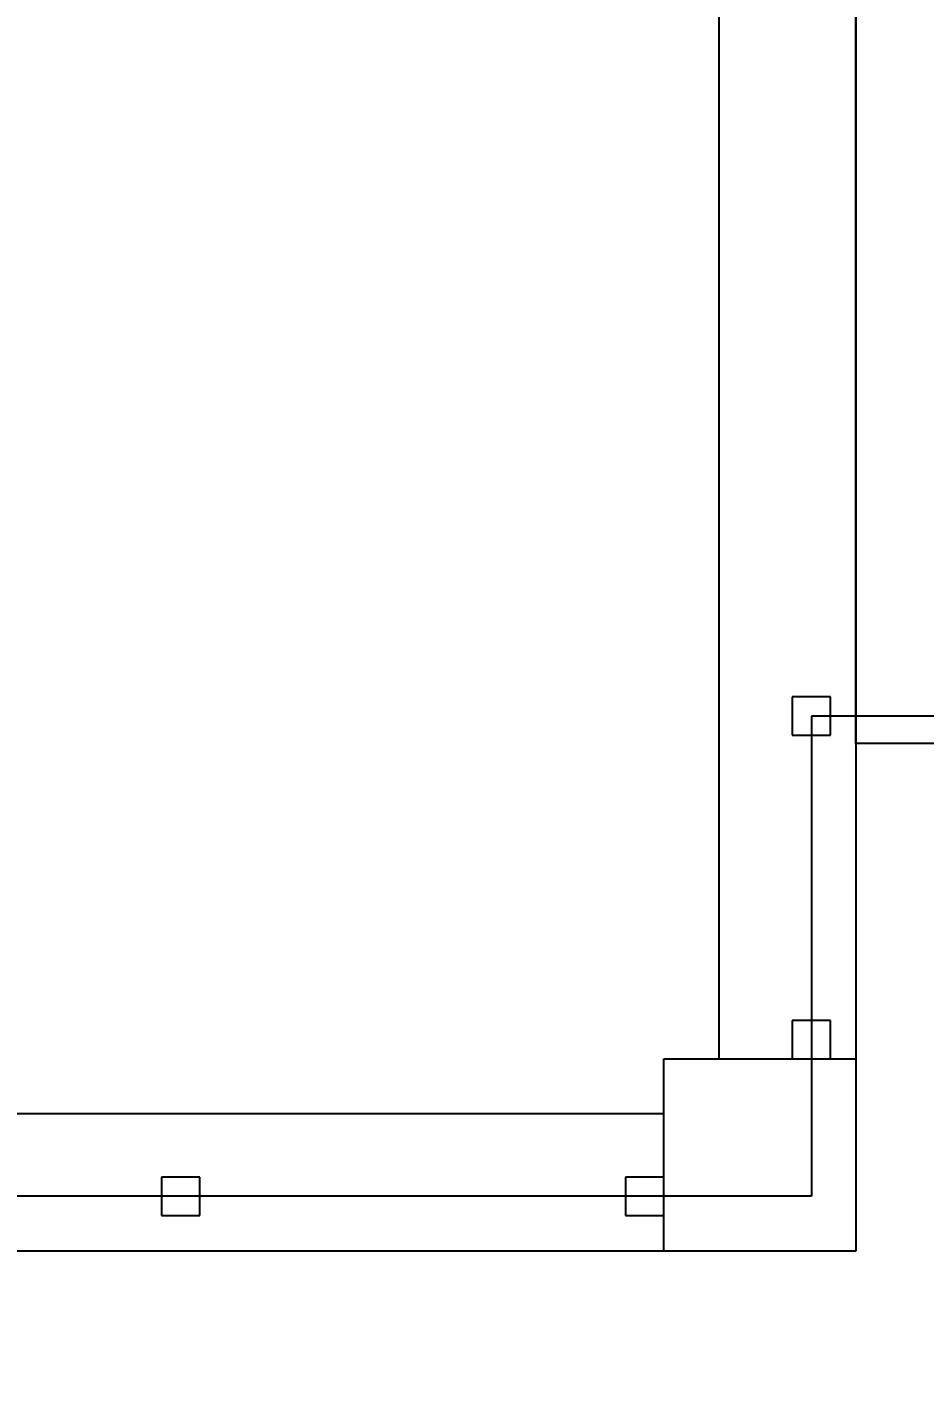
# Model space of a CAD drawing. Header units: metres. Extents: x 529524 to 529977, y 2674144 to 2674419.
# Drawn here: x 529746.428 to 529748.063, y 2674294.119 to 2674296.579 of the extents above; entities that cross this region are included whole.
import ezdxf

# ---------------------------------------------------------------- set-up
doc = ezdxf.new("R2010")
doc.units = ezdxf.units.M
doc.linetypes.add('DASHED2', pattern=[0.375, 0.25, -0.125])
doc.linetypes.add('PHANTOM', pattern=[63.5, 31.75, -6.35, 6.35, -6.35, 6.35, -6.35])
doc.layers.add('IDT', color=7, linetype='Continuous')
doc.layers.add('MMS Block Numbering', color=7, linetype='Continuous')
doc.styles.add('Adani Regular', font='Adani Regular.ttf')

# ---------------------------------------------------------------- blocks, each defined once
blk = doc.blocks.new('IDT')
at = {"layer": 'IDT', "color": 8}
for p, q in [((25.552, 18.0601), (25.552, 18.4101)), ((25.552, 18.4101), (25.902, 18.4101)), ((25.902, 18.4101), (25.902, 18.0601)), ((25.902, 18.4101), (29.552, 18.4101)), ((25.902, 18.3453), (25.902, 18.2753)), ((25.972, 18.3453), (25.902, 18.3453)), ((25.972, 18.2753), (25.972, 18.3453)), ((26.7481, 18.3453), (26.7481, 18.2753)), ((26.8181, 18.3453), (26.7481, 18.3453)), ((26.8181, 18.2753), (26.8181, 18.3453)), ((25.902, 18.2753), (25.972, 18.2753)), ((26.7481, 18.2753), (26.8181, 18.2753)), ((25.902, 18.1601), (29.552, 18.1601)), ((25.902, 18.0601), (25.552, 18.0601)), ((25.552, 15.4101), (25.552, 18.0601)), ((25.5981, 18.0601), (25.5981, 17.9901)), ((25.6681, 18.0601), (25.5981, 18.0601)), ((25.6681, 17.9901), (25.6681, 18.0601)), ((25.802, 15.4101), (25.802, 18.0601)), ((25.5981, 17.9901), (25.6681, 17.9901)), ((22.802, 17.4851), (25.552, 17.4851)), ((25.552, 17.4851), (25.552, 15.9851)), ((25.5981, 17.4703), (25.5981, 17.4003)), ((25.6681, 17.4703), (25.5981, 17.4703)), ((25.6681, 17.4003), (25.6681, 17.4703)), ((25.5981, 17.4003), (25.6681, 17.4003))]:
    blk.add_line(p, q, dxfattribs=at)
at = {"layer": 'IDT', "color": 8, "linetype": 'DASHED2', "ltscale": 5}
for p, q in [((25.552, 17.3101), (25.552, 18.4101)), ((25.552, 18.4101), (26.652, 18.4101))]:
    blk.add_line(p, q, dxfattribs=at)
at = {"layer": 'IDT', "color": 8, "linetype": 'PHANTOM', "ltscale": 0.25}
for p, q in [((25.6331, 17.4353), (25.6331, 18.3103)), ((25.6331, 18.3103), (33.7831, 18.3103)), ((22.892, 17.4353), (25.6331, 17.4353))]:
    blk.add_line(p, q, dxfattribs=at)

msp = doc.modelspace()

# ---------------------------------------------------------------- block references
at = {"layer": 'IDT', "color": 8, "rotation": 180}
msp.add_blockref('IDT', (529773.4913, 2674312.7589), dxfattribs=at)

# ---------------------------------------------------------------- texts
at = {"layer": 'MMS Block Numbering', "insert": (529750.7273, 2674294.3004), "char_height": 7.5, "attachment_point": 5, "style": 'Adani Regular'}
msp.add_mtext_dynamic_manual_height_columns('A16d-\\PBL-14', width=41.53538, gutter_width=1, heights=[0], dxfattribs=at)

doc.saveas('drawing.dxf')
